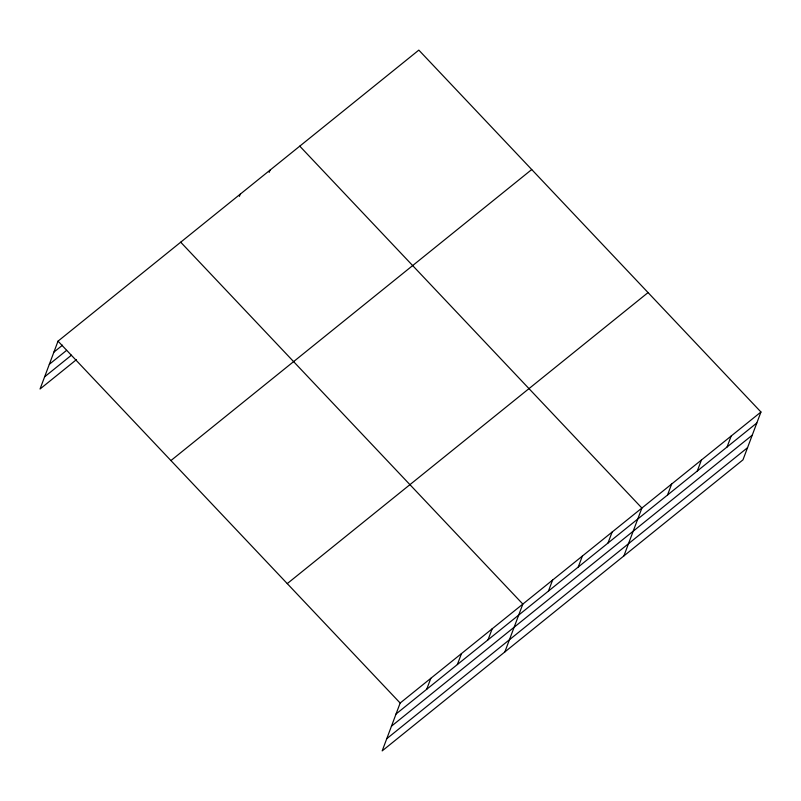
<?xml version="1.0" encoding="UTF-8"?>
<svg xmlns="http://www.w3.org/2000/svg" width="801" height="801" viewBox="0 0 801 801"><rect width="100%" height="100%" fill="white"/><g stroke="black" fill="none" stroke-linecap="round" stroke-linejoin="round"><path stroke-width="1.2" d="M760.95 412.004L400.16 703.038L382.177 750.887L742.968 459.854L760.95 412.004L418.823 50.113L58.032 341.146L40.05 388.996L76.465 359.619M239.409 196.365L240.24 194.172M269.176 172.355L269.997 170.162M426.693 689.291L430.828 678.297M457.361 664.55L461.496 653.556M488.029 639.809L492.164 628.825M504.84 651.934L522.833 604.084L180.706 242.192M548.465 591.068L552.59 580.074M578.232 567.058L582.357 556.064M607.989 543.048L612.124 532.054M623.899 555.894L641.891 508.044L299.764 146.152M667.523 495.028L671.659 484.034M697.291 471.018L701.416 460.024M727.058 447.008L731.183 436.014M53.907 352.13L62.528 345.171M49.332 364.295L66.583 350.377M44.626 376.83L71.459 355.183M170.933 460.565L531.724 169.542M287.259 583.609L648.049 292.585M396.034 714.021L756.815 422.998M391.459 726.187L752.249 435.163M386.743 738.722L747.533 447.689M58.032 341.146L400.16 703.038"/></g></svg>
